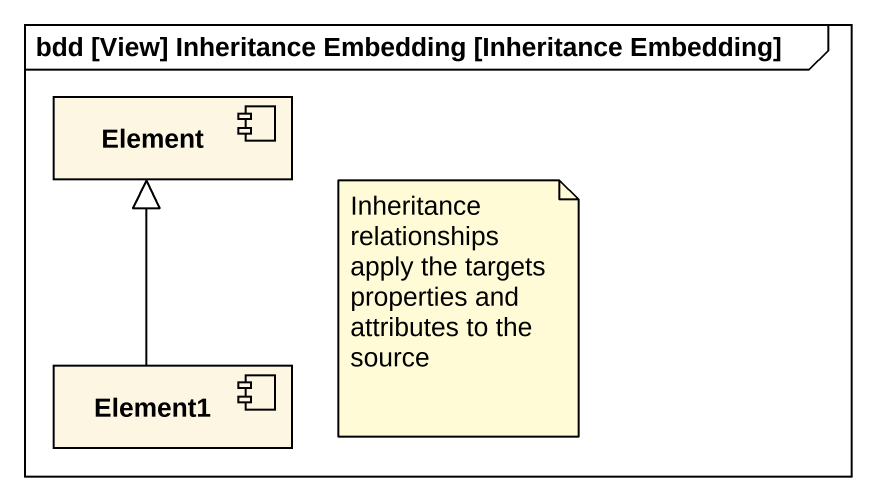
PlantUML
@startuml
mainframe bdd [View] Inheritance Embedding [Inheritance Embedding]
component Element
component Element1
Element1 -up-|> Element
note as N1
  Inheritance relationships apply the targets properties and attributes to the source
end note
@enduml
